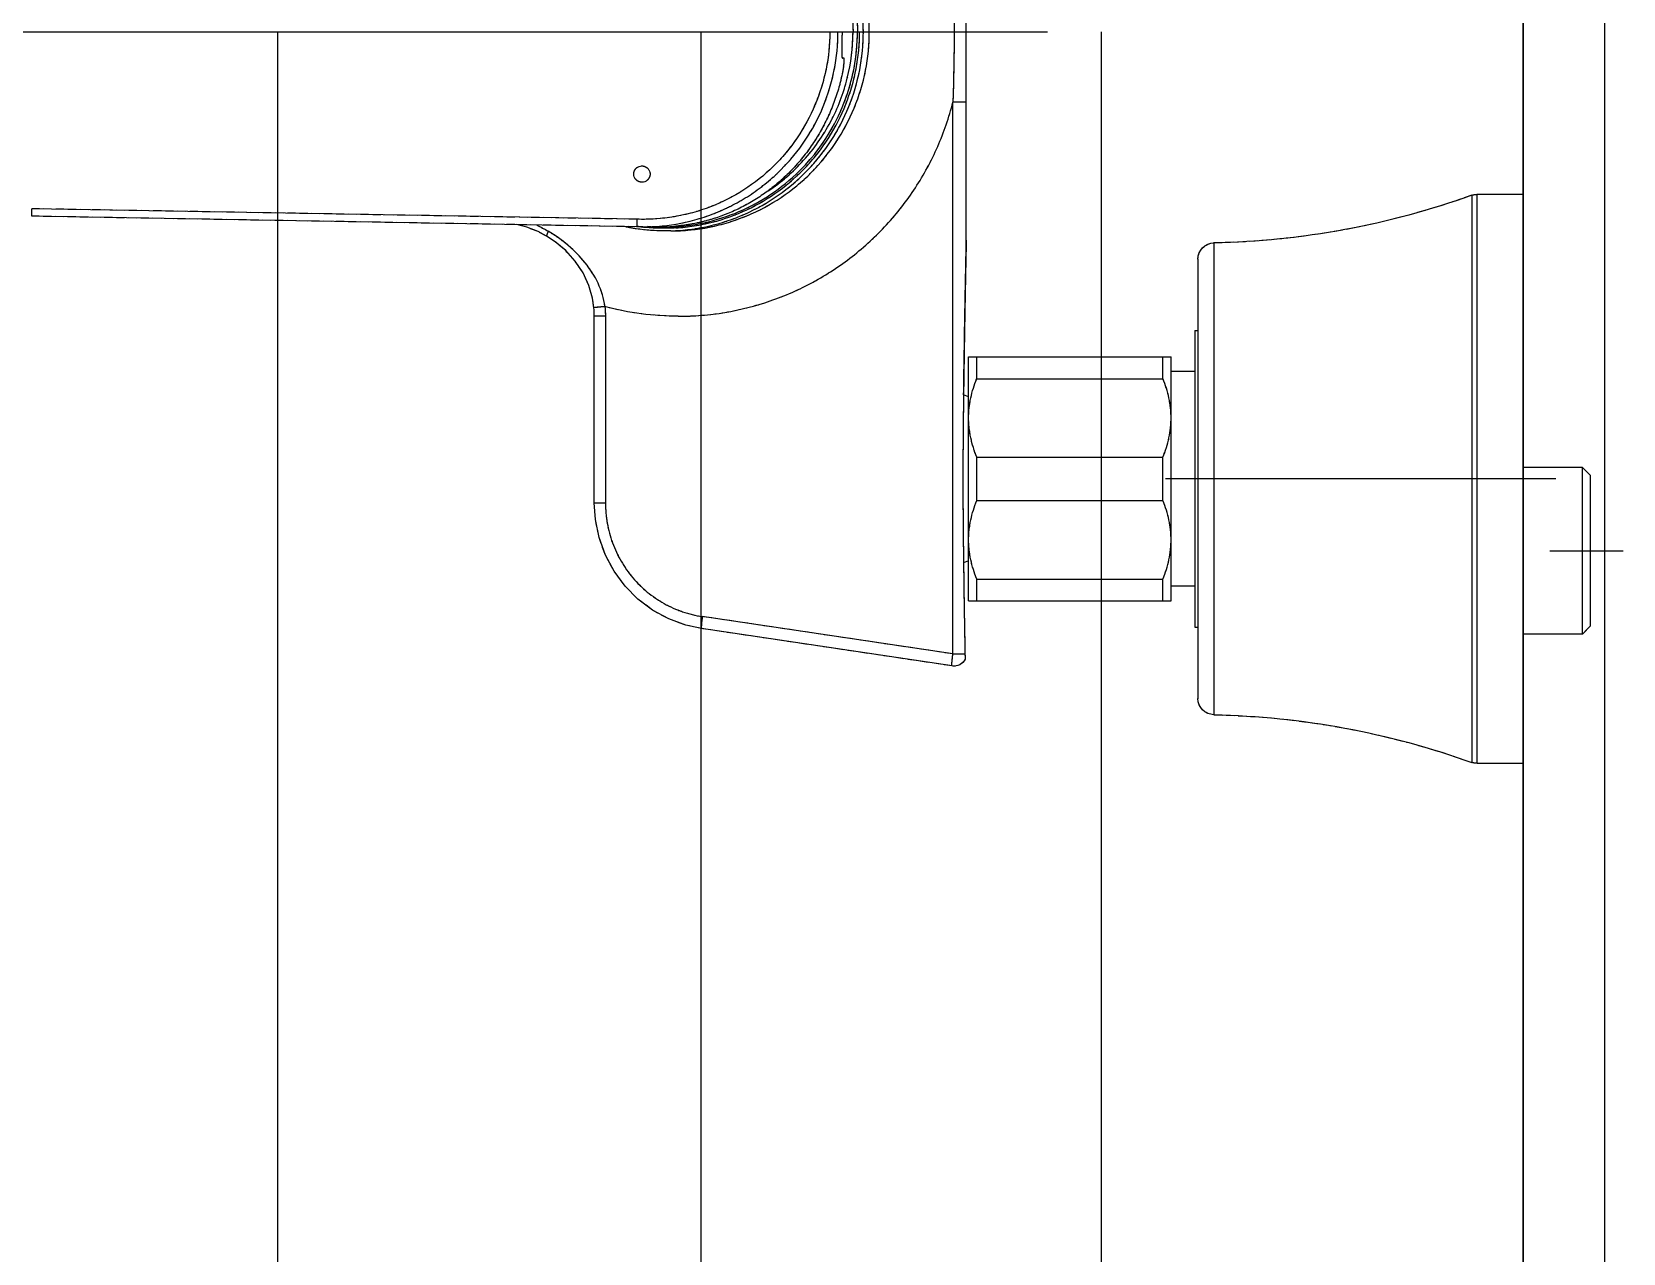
# Model space of a CAD drawing. Header units: millimetres. Extents: x 18456 to 179493, y -203649 to 469211.
# Drawn here: x 117006.2 to 117201.9, y 124238.7 to 124388.9 of the extents above; entities that cross this region are included whole.
import ezdxf

# ---------------------------------------------------------------- set-up
doc = ezdxf.new("R2010")
doc.units = ezdxf.units.MM
doc.linetypes.add('X-평면도(기본형)$0$HIDDENX2', pattern=[0.75, 0.5, -0.25])
for name, color, linetype, true_color in [('X-평면도(기본형)$0$FIN', 9, 'Continuous', 0x808080), ('X-평면도(기본형)$0$FUR', 6, 'Continuous', 0xff00ff), ('X-평면도(기본형)$0$KITC', 6, 'Continuous', 0xff00ff), ('X-평면도(기본형)$0$MC', 7, 'Continuous', 0x7f7fff)]:
    doc.layers.add(name, color=color, linetype=linetype, true_color=true_color)

# ---------------------------------------------------------------- blocks, each defined once
blk = doc.blocks.new('X-평면도(기본형)$0$SB1703 1500')
at = {"layer": 'X-평면도(기본형)$0$FUR', "color": 8, "true_color": 0x808080}
for p, q in [((68.51, 373.83), (68.51, 426.16)), ((81.62, 400.02), (81.62, 400)), ((81.62, 399.98), (81.62, 400)), ((83.53, 396.75), (83.72, 396.75)), ((68.51, 391.33), (70.14, 391.33)), ((70.14, 323.46), (70.14, 391.33)), ((0, 310), (0, 380)), ((5.65, 380), (0, 380)), ((5.65, 310), (5.65, 380)), ((6.33, 379.88), (6.33, 310.11)), ((109.01, 376.93), (183.43, 378.23)), ((183.45, 377.31), (183.43, 378.23)), ((108.25, 376), (106.17, 376)), ((108.24, 375.95), (108.22, 375.95)), ((108.25, 375.96), (108.24, 375.95)), ((108.28, 375.96), (108.25, 375.96)), ((109.01, 376.93), (109.04, 376.01)), ((109.04, 376.01), (183.45, 377.31)), ((38.04, 374.01), (38.04, 315.98)), ((40, 372.02), (40, 317.98)), ((112.88, 365), (114.25, 365)), ((112.88, 365), (112.88, 342.05)), ((114.25, 342.05), (114.25, 365)), ((40.4, 363.25), (40, 363.25)), ((40.4, 363.25), (40.4, 326.75)), ((40.4, 358.2), (43.31, 358.2)), ((43.31, 330), (43.31, 360)), ((68.21, 360), (43.31, 360)), ((44.31, 357.32), (44.31, 360)), ((67.21, 357.32), (67.21, 360)), ((68.21, 330), (68.21, 360)), ((67.21, 357.32), (44.31, 357.32)), ((68.21, 355.08), (68.84, 355.34)), ((44.31, 342.32), (44.31, 347.67)), ((67.21, 347.67), (44.31, 347.67)), ((67.21, 342.32), (67.21, 347.67)), ((-8.3, 345.41), (-7.3, 346.41)), ((-8.3, 326.91), (-8.3, 345.41)), ((-7.3, 325.91), (-7.3, 346.41)), ((-7.3, 346.41), (0, 346.41)), ((67.21, 342.32), (44.31, 342.32)), ((114.25, 342.05), (112.88, 342.05)), ((-3.29, 336.16), (-12.3, 336.16)), ((68.21, 334.91), (68.84, 334.65)), ((40.4, 331.8), (43.31, 331.8)), ((44.31, 330), (44.31, 332.67)), ((67.21, 332.67), (44.31, 332.67)), ((67.21, 330), (67.21, 332.67)), ((68.21, 330), (43.31, 330)), ((-8.3, 326.91), (-7.3, 325.91)), ((70.14, 323.46), (100.97, 328.06)), ((-7.3, 325.91), (0, 325.91)), ((40.4, 326.75), (40, 326.75)), ((70.23, 321.98), (101.06, 326.58)), ((70.14, 323.46), (68.66, 323.46)), ((5.65, 310), (0, 310))]:
    blk.add_line(p, q, dxfattribs=at)
at = {"layer": 'X-평면도(기본형)$0$FUR', "color": 8, "linetype": 'X-평면도(기본형)$0$HIDDENX2', "ltscale": 2, "true_color": 0x808080}
for p, q in [((68.51, 373.83), (68.51, 426.16)), ((219, 400), (58.51, 400)), ((81.62, 400.02), (81.62, 400)), ((81.62, 399.98), (81.62, 400)), ((83.53, 396.75), (83.72, 396.75)), ((68.51, 391.33), (70.14, 391.33)), ((70.14, 323.46), (70.14, 391.33)), ((5.65, 380), (0, 380)), ((0, 310), (0, 380)), ((5.65, 310), (5.65, 380)), ((6.33, 379.88), (6.33, 310.11)), ((109.01, 376.93), (183.43, 378.23)), ((183.45, 377.31), (183.43, 378.23)), ((108.25, 376), (106.17, 376)), ((108.24, 375.95), (108.22, 375.95)), ((108.25, 375.96), (108.24, 375.95)), ((108.28, 375.96), (108.25, 375.96)), ((109.01, 376.93), (109.04, 376.01)), ((109.04, 376.01), (183.45, 377.31)), ((38.04, 374.01), (38.04, 315.98)), ((40, 372.02), (40, 317.98)), ((112.88, 365), (114.25, 365)), ((112.88, 365), (112.88, 342.05)), ((114.25, 342.05), (114.25, 365)), ((40.4, 363.25), (40, 363.25)), ((40.4, 363.25), (40.4, 326.75)), ((40.4, 358.2), (43.31, 358.2)), ((68.21, 360), (43.31, 360)), ((43.31, 330), (43.31, 360)), ((44.31, 357.32), (44.31, 360)), ((67.21, 357.32), (67.21, 360)), ((68.21, 330), (68.21, 360)), ((67.21, 357.32), (44.31, 357.32)), ((68.21, 355.08), (68.84, 355.34)), ((67.21, 347.67), (44.31, 347.67)), ((44.31, 342.32), (44.31, 347.67)), ((67.21, 342.32), (67.21, 347.67)), ((-8.3, 345.41), (-7.3, 346.41)), ((-8.3, 326.91), (-8.3, 345.41)), ((-7.3, 346.41), (0, 346.41)), ((-7.3, 325.91), (-7.3, 346.41)), ((-4, 345), (44, 345)), ((67.21, 342.32), (44.31, 342.32)), ((114.25, 342.05), (112.88, 342.05)), ((-3.29, 336.16), (-12.3, 336.16)), ((68.21, 334.91), (68.84, 334.65)), ((40.4, 331.8), (43.31, 331.8)), ((67.21, 332.67), (44.31, 332.67)), ((44.31, 330), (44.31, 332.67)), ((67.21, 330), (67.21, 332.67)), ((68.21, 330), (43.31, 330)), ((-8.3, 326.91), (-7.3, 325.91)), ((70.14, 323.46), (100.97, 328.06)), ((-7.3, 325.91), (0, 325.91)), ((40.4, 326.75), (40, 326.75)), ((70.23, 321.98), (101.06, 326.58)), ((70.14, 323.46), (68.66, 323.46)), ((5.65, 310), (0, 310))]:
    blk.add_line(p, q, dxfattribs=at)
at = {"layer": 'X-평면도(기본형)$0$FUR', "color": 1, "true_color": 0xff0000}
for p, q in [((219, 400), (58.51, 400)), ((-4, 345), (44, 345))]:
    blk.add_line(p, q, dxfattribs=at)
at = {"layer": 'X-평면도(기본형)$0$FUR', "color": 8, "true_color": 0x808080}
for points in [[(120.12, 374.85), (121.17, 375.41), (122.56, 375.95), (123.82, 376.27)], [(114.3, 366.05), (114.48, 367.23), (114.92, 368.78), (115.64, 370.33), (116.61, 371.78), (117.77, 373.07), (119.05, 374.14), (120.12, 374.85)], [(114.25, 365), (114.26, 365.27), (114.28, 365.77), (114.3, 366.05)], [(101.06, 326.58), (103, 327), (105.1, 327.77), (107.08, 328.84), (108.88, 330.19), (110.47, 331.8), (111.82, 333.62), (112.89, 335.62), (113.66, 337.77), (114.12, 340), (114.25, 342.05)]]:
    blk.add_lwpolyline(points, dxfattribs=at)
at = {"layer": 'X-평면도(기본형)$0$FUR', "color": 8, "linetype": 'X-평면도(기본형)$0$HIDDENX2', "ltscale": 2, "true_color": 0x808080}
for points in [[(120.12, 374.85), (121.17, 375.41), (122.56, 375.95), (123.82, 376.27)], [(114.3, 366.05), (114.48, 367.23), (114.92, 368.78), (115.64, 370.33), (116.61, 371.78), (117.77, 373.07), (119.05, 374.14), (120.12, 374.85)], [(114.25, 365), (114.26, 365.27), (114.28, 365.77), (114.3, 366.05)], [(101.06, 326.58), (103, 327), (105.1, 327.77), (107.08, 328.84), (108.88, 330.19), (110.47, 331.8), (111.82, 333.62), (112.89, 335.62), (113.66, 337.77), (114.12, 340), (114.25, 342.05)]]:
    blk.add_lwpolyline(points, dxfattribs=at)
at = {"layer": 'X-평면도(기본형)$0$FUR', "color": 8, "true_color": 0x808080}
for centre, radius, start, end in [((346.78, 400), 276.78, 178.2057, 181.7943), ((5.65, 378), 2, 70.1846, 90), ((40, 473.33), 99.33, 250.1846, 268.8691), ((105.84, 399.78), 23.82, 265.698, 266.1158), ((105.84, 399.81), 23.86, 266.1163, 268.5349), ((105.71, 399.83), 24.01, 266.4602, 271.1047), ((105.84, 399.84), 23.88, 268.5348, 270.7875), ((105.84, 399.81), 23.86, 270.7872, 274.4577), ((105.71, 399.81), 23.99, 271.1049, 275.3647), ((105.71, 399.81), 23.99, 275.3663, 276.0161), ((108.27, 400.29), 24.29, 270.0177, 270.1813), ((105.71, 399.82), 24, 276.1537, 276.3177), ((108.27, 400.35), 24.35, 270.1819, 271.8151), ((105.7, 399.83), 24.01, 276.3178, 277.9628), ((105.57, 399.81), 24.31, 278.3417, 281.367), ((129.39, 359.61), 18.46, 115.8632, 120.8969), ((38, 372.02), 2, 0, 88.8691), ((105.57, 399.77), 24.27, 268.2817, 269.9995), ((105.56, 399.85), 24.35, 270.0065, 278.3363), ((103.92, 399.74), 34.74, 270.0003, 285.0452), ((125.99, 365), 13.1, 174.817, 179.9976), ((70.01, 323.46), 1.5, 205.3981, 278.465), ((38, 317.98), 2, 271.1309, 0), ((40, 216.66), 99.33, 91.1309, 109.8154), ((5.65, 312), 2, 270, 289.8154)]:
    blk.add_arc(centre, radius, start, end, dxfattribs=at)
at = {"layer": 'X-평면도(기본형)$0$FUR', "color": 8, "linetype": 'X-평면도(기본형)$0$HIDDENX2', "ltscale": 2, "true_color": 0x808080}
for centre, radius, start, end in [((346.78, 400), 276.78, 178.2057, 181.7943), ((5.65, 378), 2, 70.1846, 90), ((40, 473.33), 99.33, 250.1846, 268.8691), ((105.84, 399.78), 23.82, 265.698, 266.1158), ((105.84, 399.81), 23.86, 266.1163, 268.5349), ((105.71, 399.83), 24.01, 266.4602, 271.1047), ((105.84, 399.84), 23.88, 268.5348, 270.7875), ((105.84, 399.81), 23.86, 270.7872, 274.4577), ((105.71, 399.81), 23.99, 271.1049, 275.3647), ((105.71, 399.81), 23.99, 275.3663, 276.0161), ((108.27, 400.29), 24.29, 270.0177, 270.1813), ((105.71, 399.82), 24, 276.1537, 276.3177), ((108.27, 400.35), 24.35, 270.1819, 271.8151), ((105.7, 399.83), 24.01, 276.3178, 277.9628), ((105.57, 399.81), 24.31, 278.3417, 281.367), ((129.39, 359.61), 18.46, 115.8632, 120.8969), ((38, 372.02), 2, 0, 88.8691), ((105.57, 399.77), 24.27, 268.2817, 269.9995), ((105.56, 399.85), 24.35, 270.0065, 278.3363), ((103.92, 399.74), 34.74, 270.0003, 285.0452), ((125.99, 365), 13.1, 174.817, 179.9976), ((70.01, 323.46), 1.5, 205.3981, 278.465), ((38, 317.98), 2, 271.1309, 0), ((40, 216.66), 99.33, 91.1309, 109.8154), ((5.65, 312), 2, 270, 289.8154)]:
    blk.add_arc(centre, radius, start, end, dxfattribs=at)
for points, degree in [([(0, 800), (0, 299.01), (0, 165.65), (0, 0)], 3), ([(51.85, 68.69), (51.85, 234.35), (51.85, 400)], 2), ([(101.1, 75.68), (101.1, 175.45), (101.1, 275.23), (101.1, 400)], 3), ([(153.19, 137.34), (153.19, 268.67), (153.19, 400)], 2)]:
    blk.add_open_spline(points, degree=degree, dxfattribs=at)
at = {"layer": 'X-평면도(기본형)$0$FUR'}
for points, degree in [([(0, 800), (0, 299.01), (0, 165.65), (0, 0)], 3), ([(51.85, 68.69), (51.85, 234.35), (51.85, 400)], 2)]:
    blk.add_open_spline(points, degree=degree, dxfattribs=at)
at = {"layer": 'X-평면도(기본형)$0$FUR', "color": 8, "true_color": 0x808080}
for points, knots in [([(104.83, 375.5), (103.24, 375.5), (100.04, 375.81), (95.43, 377.22), (91.19, 379.49), (87.46, 382.56), (84.41, 386.3), (82.14, 390.56), (80.74, 395.19), (80.27, 400), (80.74, 404.81), (82.14, 409.43), (84.41, 413.69), (87.46, 417.43), (91.19, 420.5), (95.43, 422.78), (100.04, 424.18), (103.24, 424.5), (104.83, 424.5)], [0, 0, 0, 0, 4.78487, 9.570829, 14.35947, 19.151397, 23.946887, 28.745668, 33.546969, 38.34963, 43.152292, 47.953593, 52.752373, 57.547863, 62.33979, 67.128432, 71.91439, 76.699261, 76.699261, 76.699261, 76.699261]), ([(81.16, 400), (81.16, 401.57), (81.46, 404.72), (82.81, 409.26), (84.99, 413.46), (87.94, 417.16), (91.54, 420.23), (95.66, 422.55), (100.14, 424.04), (103.27, 424.44), (104.84, 424.48)], [0, 0, 0, 0, 4.711864, 9.422158, 14.130232, 18.835149, 23.536638, 28.234907, 32.930521, 37.625297, 37.625297, 37.625297, 37.625297]), ([(104.05, 423.97), (102.56, 423.86), (99.6, 423.35), (95.39, 421.78), (91.54, 419.45), (88.18, 416.44), (85.44, 412.86), (83.42, 408.83), (82.17, 404.49), (81.89, 401.49), (81.89, 400)], [0, 0, 0, 0, 4.472305, 8.9462, 13.422582, 17.901999, 22.384578, 26.87006, 31.357491, 35.846385, 35.846385, 35.846385, 35.846385]), ([(92.82, 419.55), (91.23, 418.48), (88.31, 415.94), (84.98, 411.19), (82.9, 405.77), (82.43, 401.91), (82.43, 400)], [0, 0, 0, 0, 5.741803, 11.488886, 17.240286, 22.994386, 22.994386, 22.994386, 22.994386]), ([(104.84, 375.51), (103.27, 375.55), (100.14, 375.95), (95.66, 377.44), (91.54, 379.76), (87.94, 382.83), (84.99, 386.53), (82.81, 390.73), (81.46, 395.28), (81.16, 398.42), (81.16, 400)], [0, 0, 0, 0, 4.694775, 9.39039, 14.088659, 18.790148, 23.495065, 28.203139, 32.913433, 37.625297, 37.625297, 37.625297, 37.625297]), ([(104.22, 375.87), (102.72, 375.96), (99.71, 376.43), (95.42, 377.98), (91.49, 380.31), (88.06, 383.33), (85.26, 386.95), (83.19, 391.02), (81.91, 395.42), (81.62, 398.46), (81.62, 399.98)], [0, 0, 0, 0, 4.534468, 9.070496, 13.609024, 18.150638, 22.695488, 27.243318, 31.793162, 36.344534, 36.344534, 36.344534, 36.344534]), ([(104.05, 376.02), (102.56, 376.13), (99.6, 376.64), (95.39, 378.21), (91.54, 380.54), (88.18, 383.55), (85.44, 387.13), (83.42, 391.16), (82.17, 395.5), (81.89, 398.5), (81.89, 400)], [0, 0, 0, 0, 4.472305, 8.9462, 13.422582, 17.901999, 22.384578, 26.87006, 31.357491, 35.846385, 35.846385, 35.846385, 35.846385]), ([(92.85, 380.42), (91.26, 381.49), (88.33, 384.03), (84.99, 388.79), (82.9, 394.22), (82.43, 398.07), (82.43, 400)], [0, 0, 0, 0, 5.752066, 11.509432, 17.271137, 23.035554, 23.035554, 23.035554, 23.035554]), ([(83.78, 400), (83.78, 399.78), (83.79, 399.37), (83.79, 398.77), (83.8, 398.21), (83.81, 397.73), (83.81, 397.33), (83.81, 397.06), (83.79, 396.89), (83.77, 396.81), (83.75, 396.75), (83.72, 396.75)], [0, 0, 0, 0, 0.634492, 1.244718, 1.806206, 2.298207, 2.702059, 3.002558, 3.110803, 3.19023, 3.268525, 3.268525, 3.268525, 3.268525]), ([(108.27, 376), (106.7, 375.99), (103.56, 376.3), (99.78, 377.45), (96.93, 378.79), (94.91, 380), (93.02, 381.41), (90.68, 383.52), (88.18, 386.57), (85.95, 390.75), (84.59, 395.28), (84.28, 398.43), (84.28, 400)], [0, 0, 0, 0, 4.707177, 9.420384, 11.77267, 14.120337, 16.483938, 18.842581, 23.535376, 28.248196, 32.955753, 37.657362, 37.657362, 37.657362, 37.657362]), ([(85.28, 400), (85.28, 398.46), (85.59, 395.38), (86.97, 390.95), (89.17, 386.87), (92.14, 383.3), (95.78, 380.42), (99.91, 378.32), (104.39, 377.09), (107.48, 376.89), (109.01, 376.93)], [0, 0, 0, 0, 4.611034, 9.220656, 13.828342, 18.434968, 23.041851, 27.650181, 32.259932, 36.871018, 36.871018, 36.871018, 36.871018]), ([(83.5, 396.66), (83.5, 396.69), (83.51, 396.71), (83.52, 396.75), (83.53, 396.75)], [0, 0, 0, 0, 0.06102711, 0.0873957, 0.0873957, 0.0873957, 0.0873957]), ([(83.58, 395.75), (83.55, 395.93), (83.52, 396.19), (83.5, 396.5), (83.5, 396.62), (83.5, 396.66)], [0, 0, 0, 0, 0.5674871, 0.7786588, 0.9245816, 0.9245816, 0.9245816, 0.9245816]), ([(103.92, 365), (102, 365), (98.16, 365.31), (92.56, 366.74), (87.27, 369.06), (82.44, 372.23), (78.18, 376.15), (74.63, 380.72), (71.87, 385.81), (70.61, 389.47), (70.14, 391.33)], [0, 0, 0, 0, 5.749252, 11.499433, 17.251966, 23.007508, 28.76655, 34.529201, 40.295025, 46.063755, 46.063755, 46.063755, 46.063755]), ([(109.4, 382.5), (109.4, 382.61), (109.36, 382.84), (109.19, 383.15), (108.92, 383.38), (108.58, 383.5), (108.23, 383.5), (107.89, 383.38), (107.61, 383.15), (107.44, 382.85), (107.39, 382.61), (107.39, 382.5)], [0, 0, 0, 0, 0.344508, 0.689833, 1.037431, 1.384595, 1.734579, 2.084673, 2.434118, 2.785047, 3.131431, 3.131431, 3.131431, 3.131431]), ([(107.39, 382.5), (107.39, 382.38), (107.43, 382.15), (107.61, 381.84), (107.88, 381.61), (108.21, 381.49), (108.57, 381.49), (108.9, 381.61), (109.18, 381.84), (109.36, 382.15), (109.4, 382.38), (109.4, 382.5)], [0, 0, 0, 0, 0.345337, 0.690586, 1.037828, 1.384687, 1.734468, 2.084365, 2.433608, 2.784478, 3.131433, 3.131433, 3.131433, 3.131433]), ([(106.17, 376), (106, 376), (105.35, 376), (104.7, 376.04), (104.23, 376.08)], [0, 0, 0, 0, 0.502821, 1.9451, 1.9451, 1.9451, 1.9451]), ([(68.51, 374.36), (68.51, 374.24), (68.51, 373.99), (68.52, 373.47), (68.54, 372.55), (68.57, 371.22), (68.6, 369.63), (68.64, 367.51), (68.69, 364.86), (68.74, 361.68), (68.79, 358.49), (68.85, 354.25), (68.91, 348.94), (68.92, 342.57), (68.86, 336.2), (68.77, 329.83), (68.7, 325.59), (68.66, 323.46)], [0, 0, 0, 0, 0.36707, 0.759769, 1.550796, 3.138391, 4.728263, 6.319064, 9.502007, 12.68589, 15.8703, 19.055056, 25.425214, 31.795752, 38.166055, 44.535527, 50.903176, 50.903176, 50.903176, 50.903176]), ([(112.94, 366.19), (113.07, 367.18), (113.66, 369.11), (115.29, 371.64), (117.41, 373.77), (119.05, 374.94), (119.91, 375.45)], [0, 0, 0, 0, 2.995246, 5.962586, 8.94863, 11.959552, 11.959552, 11.959552, 11.959552]), ([(119.91, 375.45), (119.95, 375.37), (120.01, 375.24), (120.09, 375.05), (120.12, 374.94), (120.13, 374.86), (120.12, 374.85)], [0, 0, 0, 0, 0.2622116, 0.4622427, 0.590226, 0.6459699, 0.6459699, 0.6459699, 0.6459699]), ([(68.82, 355.33), (68.8, 356.88), (68.76, 359.97), (68.69, 363.83), (68.64, 366.92), (68.6, 368.85), (68.57, 370.4), (68.55, 371.55), (68.53, 372.51), (68.52, 373.27), (68.51, 373.65), (68.51, 373.83)], [0, 0, 0, 0, 4.637095, 9.273237, 11.590641, 13.907131, 15.064719, 16.221394, 17.375828, 17.950315, 18.497285, 18.497285, 18.497285, 18.497285]), ([(112.94, 366.19), (113.03, 366.18), (113.2, 366.16), (113.46, 366.14), (113.69, 366.12), (113.9, 366.1), (114.04, 366.08), (114.14, 366.07), (114.2, 366.07), (114.24, 366.06), (114.27, 366.06), (114.29, 366.05), (114.3, 366.05), (114.3, 366.05)], [0, 0, 0, 0, 0.273217, 0.532826, 0.769475, 0.975368, 1.14335, 1.211288, 1.267677, 1.312067, 1.34408, 1.363393, 1.369953, 1.369953, 1.369953, 1.369953]), ([(43.31, 352.5), (43.31, 353.32), (43.49, 354.97), (44, 356.55), (44.31, 357.32)], [0, 0, 0, 0, 2.461421, 4.947491, 4.947491, 4.947491, 4.947491]), ([(68.21, 352.5), (68.21, 353.32), (68.02, 354.97), (67.52, 356.55), (67.21, 357.32)], [0, 0, 0, 0, 2.461421, 4.947491, 4.947491, 4.947491, 4.947491]), ([(44.31, 347.67), (44, 348.44), (43.49, 350.02), (43.31, 351.68), (43.31, 352.5)], [0, 0, 0, 0, 2.48607, 4.947491, 4.947491, 4.947491, 4.947491]), ([(67.21, 347.67), (67.52, 348.44), (68.02, 350.02), (68.21, 351.68), (68.21, 352.5)], [0, 0, 0, 0, 2.48607, 4.947491, 4.947491, 4.947491, 4.947491]), ([(43.31, 337.5), (43.31, 338.32), (43.49, 339.97), (44, 341.55), (44.31, 342.32)], [0, 0, 0, 0, 2.461421, 4.947491, 4.947491, 4.947491, 4.947491]), ([(68.21, 337.5), (68.21, 338.32), (68.02, 339.97), (67.52, 341.55), (67.21, 342.32)], [0, 0, 0, 0, 2.461421, 4.947491, 4.947491, 4.947491, 4.947491]), ([(112.88, 342.05), (112.88, 341.22), (112.74, 339.54), (112.08, 337.11), (111.02, 334.84), (109.57, 332.78), (107.78, 331.02), (105.71, 329.6), (103.42, 328.58), (101.79, 328.18), (100.97, 328.06)], [0, 0, 0, 0, 2.5041, 5.007538, 7.509948, 10.010882, 12.510105, 15.007653, 17.503712, 19.998708, 19.998708, 19.998708, 19.998708]), ([(44.31, 332.67), (44, 333.44), (43.49, 335.02), (43.31, 336.68), (43.31, 337.5)], [0, 0, 0, 0, 2.48607, 4.947491, 4.947491, 4.947491, 4.947491]), ([(67.21, 332.67), (67.52, 333.44), (68.02, 335.02), (68.21, 336.68), (68.21, 337.5)], [0, 0, 0, 0, 2.48607, 4.947491, 4.947491, 4.947491, 4.947491]), ([(100.97, 328.06), (100.99, 327.87), (101.03, 327.6), (101.07, 327.25), (101.08, 327.03), (101.09, 326.85), (101.09, 326.71), (101.08, 326.63), (101.07, 326.58), (101.06, 326.58)], [0, 0, 0, 0, 0.568084, 0.824225, 1.048911, 1.233719, 1.372005, 1.459451, 1.497328, 1.497328, 1.497328, 1.497328]), ([(68.66, 323.46), (68.66, 323.38), (68.65, 323.26), (68.65, 323.11), (68.65, 323.02), (68.65, 322.94), (68.65, 322.88), (68.65, 322.84), (68.65, 322.83), (68.65, 322.82)], [0, 0, 0, 0, 0.2442193, 0.3540981, 0.4505641, 0.5301677, 0.5900933, 0.628233, 0.6432671, 0.6432671, 0.6432671, 0.6432671]), ([(70.23, 321.98), (70.24, 321.98), (70.26, 322.03), (70.26, 322.11), (70.26, 322.25), (70.26, 322.43), (70.24, 322.66), (70.2, 323), (70.17, 323.28), (70.14, 323.46)], [0, 0, 0, 0, 0.037828, 0.125217, 0.263457, 0.448237, 0.672937, 0.929148, 1.497349, 1.497349, 1.497349, 1.497349])]:
    blk.add_open_spline(points, degree=3, knots=knots, dxfattribs=at)
at = {"layer": 'X-평면도(기본형)$0$FUR', "color": 8, "linetype": 'X-평면도(기본형)$0$HIDDENX2', "ltscale": 2, "true_color": 0x808080}
for points, knots in [([(104.83, 375.5), (103.24, 375.5), (100.04, 375.81), (95.43, 377.22), (91.19, 379.49), (87.46, 382.56), (84.41, 386.3), (82.14, 390.56), (80.74, 395.19), (80.27, 400), (80.74, 404.81), (82.14, 409.43), (84.41, 413.69), (87.46, 417.43), (91.19, 420.5), (95.43, 422.78), (100.04, 424.18), (103.24, 424.5), (104.83, 424.5)], [0, 0, 0, 0, 4.78487, 9.570829, 14.35947, 19.151397, 23.946887, 28.745668, 33.546969, 38.34963, 43.152292, 47.953593, 52.752373, 57.547863, 62.33979, 67.128432, 71.91439, 76.699261, 76.699261, 76.699261, 76.699261]), ([(81.16, 400), (81.16, 401.57), (81.46, 404.72), (82.81, 409.26), (84.99, 413.46), (87.94, 417.16), (91.54, 420.23), (95.66, 422.55), (100.14, 424.04), (103.27, 424.44), (104.84, 424.48)], [0, 0, 0, 0, 4.711864, 9.422158, 14.130232, 18.835149, 23.536638, 28.234907, 32.930521, 37.625297, 37.625297, 37.625297, 37.625297]), ([(104.05, 423.97), (102.56, 423.86), (99.6, 423.35), (95.39, 421.78), (91.54, 419.45), (88.18, 416.44), (85.44, 412.86), (83.42, 408.83), (82.17, 404.49), (81.89, 401.49), (81.89, 400)], [0, 0, 0, 0, 4.472305, 8.9462, 13.422582, 17.901999, 22.384578, 26.87006, 31.357491, 35.846385, 35.846385, 35.846385, 35.846385]), ([(92.82, 419.55), (91.23, 418.48), (88.31, 415.94), (84.98, 411.19), (82.9, 405.77), (82.43, 401.91), (82.43, 400)], [0, 0, 0, 0, 5.741803, 11.488886, 17.240286, 22.994386, 22.994386, 22.994386, 22.994386]), ([(104.84, 375.51), (103.27, 375.55), (100.14, 375.95), (95.66, 377.44), (91.54, 379.76), (87.94, 382.83), (84.99, 386.53), (82.81, 390.73), (81.46, 395.28), (81.16, 398.42), (81.16, 400)], [0, 0, 0, 0, 4.694775, 9.39039, 14.088659, 18.790148, 23.495065, 28.203139, 32.913433, 37.625297, 37.625297, 37.625297, 37.625297]), ([(104.22, 375.87), (102.72, 375.96), (99.71, 376.43), (95.42, 377.98), (91.49, 380.31), (88.06, 383.33), (85.26, 386.95), (83.19, 391.02), (81.91, 395.42), (81.62, 398.46), (81.62, 399.98)], [0, 0, 0, 0, 4.534468, 9.070496, 13.609024, 18.150638, 22.695488, 27.243318, 31.793162, 36.344534, 36.344534, 36.344534, 36.344534]), ([(104.05, 376.02), (102.56, 376.13), (99.6, 376.64), (95.39, 378.21), (91.54, 380.54), (88.18, 383.55), (85.44, 387.13), (83.42, 391.16), (82.17, 395.5), (81.89, 398.5), (81.89, 400)], [0, 0, 0, 0, 4.472305, 8.9462, 13.422582, 17.901999, 22.384578, 26.87006, 31.357491, 35.846385, 35.846385, 35.846385, 35.846385]), ([(92.85, 380.42), (91.26, 381.49), (88.33, 384.03), (84.99, 388.79), (82.9, 394.22), (82.43, 398.07), (82.43, 400)], [0, 0, 0, 0, 5.752066, 11.509432, 17.271137, 23.035554, 23.035554, 23.035554, 23.035554]), ([(83.78, 400), (83.78, 399.78), (83.79, 399.37), (83.79, 398.77), (83.8, 398.21), (83.81, 397.73), (83.81, 397.33), (83.81, 397.06), (83.79, 396.89), (83.77, 396.81), (83.75, 396.75), (83.72, 396.75)], [0, 0, 0, 0, 0.634492, 1.244718, 1.806206, 2.298207, 2.702059, 3.002558, 3.110803, 3.19023, 3.268525, 3.268525, 3.268525, 3.268525]), ([(108.27, 376), (106.7, 375.99), (103.56, 376.3), (99.78, 377.45), (96.93, 378.79), (94.91, 380), (93.02, 381.41), (90.68, 383.52), (88.18, 386.57), (85.95, 390.75), (84.59, 395.28), (84.28, 398.43), (84.28, 400)], [0, 0, 0, 0, 4.707177, 9.420384, 11.77267, 14.120337, 16.483938, 18.842581, 23.535376, 28.248196, 32.955753, 37.657362, 37.657362, 37.657362, 37.657362]), ([(85.28, 400), (85.28, 398.46), (85.59, 395.38), (86.97, 390.95), (89.17, 386.87), (92.14, 383.3), (95.78, 380.42), (99.91, 378.32), (104.39, 377.09), (107.48, 376.89), (109.01, 376.93)], [0, 0, 0, 0, 4.611034, 9.220656, 13.828342, 18.434968, 23.041851, 27.650181, 32.259932, 36.871018, 36.871018, 36.871018, 36.871018]), ([(83.5, 396.66), (83.5, 396.69), (83.51, 396.71), (83.52, 396.75), (83.53, 396.75)], [0, 0, 0, 0, 0.06102711, 0.0873957, 0.0873957, 0.0873957, 0.0873957]), ([(83.58, 395.75), (83.55, 395.93), (83.52, 396.19), (83.5, 396.5), (83.5, 396.62), (83.5, 396.66)], [0, 0, 0, 0, 0.5674871, 0.7786588, 0.9245816, 0.9245816, 0.9245816, 0.9245816]), ([(103.92, 365), (102, 365), (98.16, 365.31), (92.56, 366.74), (87.27, 369.06), (82.44, 372.23), (78.18, 376.15), (74.63, 380.72), (71.87, 385.81), (70.61, 389.47), (70.14, 391.33)], [0, 0, 0, 0, 5.749252, 11.499433, 17.251966, 23.007508, 28.76655, 34.529201, 40.295025, 46.063755, 46.063755, 46.063755, 46.063755]), ([(109.4, 382.5), (109.4, 382.61), (109.36, 382.84), (109.19, 383.15), (108.92, 383.38), (108.58, 383.5), (108.23, 383.5), (107.89, 383.38), (107.61, 383.15), (107.44, 382.85), (107.39, 382.61), (107.39, 382.5)], [0, 0, 0, 0, 0.344508, 0.689833, 1.037431, 1.384595, 1.734579, 2.084673, 2.434118, 2.785047, 3.131431, 3.131431, 3.131431, 3.131431]), ([(107.39, 382.5), (107.39, 382.38), (107.43, 382.15), (107.61, 381.84), (107.88, 381.61), (108.21, 381.49), (108.57, 381.49), (108.9, 381.61), (109.18, 381.84), (109.36, 382.15), (109.4, 382.38), (109.4, 382.5)], [0, 0, 0, 0, 0.345337, 0.690586, 1.037828, 1.384687, 1.734468, 2.084365, 2.433608, 2.784478, 3.131433, 3.131433, 3.131433, 3.131433]), ([(106.17, 376), (106, 376), (105.35, 376), (104.7, 376.04), (104.23, 376.08)], [0, 0, 0, 0, 0.502821, 1.9451, 1.9451, 1.9451, 1.9451]), ([(68.51, 374.36), (68.51, 374.24), (68.51, 373.99), (68.52, 373.47), (68.54, 372.55), (68.57, 371.22), (68.6, 369.63), (68.64, 367.51), (68.69, 364.86), (68.74, 361.68), (68.79, 358.49), (68.85, 354.25), (68.91, 348.94), (68.92, 342.57), (68.86, 336.2), (68.77, 329.83), (68.7, 325.59), (68.66, 323.46)], [0, 0, 0, 0, 0.36707, 0.759769, 1.550796, 3.138391, 4.728263, 6.319064, 9.502007, 12.68589, 15.8703, 19.055056, 25.425214, 31.795752, 38.166055, 44.535527, 50.903176, 50.903176, 50.903176, 50.903176]), ([(112.94, 366.19), (113.07, 367.18), (113.66, 369.11), (115.29, 371.64), (117.41, 373.77), (119.05, 374.94), (119.91, 375.45)], [0, 0, 0, 0, 2.995246, 5.962586, 8.94863, 11.959552, 11.959552, 11.959552, 11.959552]), ([(119.91, 375.45), (119.95, 375.37), (120.01, 375.24), (120.09, 375.05), (120.12, 374.94), (120.13, 374.86), (120.12, 374.85)], [0, 0, 0, 0, 0.2622116, 0.4622427, 0.590226, 0.6459699, 0.6459699, 0.6459699, 0.6459699]), ([(68.82, 355.33), (68.8, 356.88), (68.76, 359.97), (68.69, 363.83), (68.64, 366.92), (68.6, 368.85), (68.57, 370.4), (68.55, 371.55), (68.53, 372.51), (68.52, 373.27), (68.51, 373.65), (68.51, 373.83)], [0, 0, 0, 0, 4.637095, 9.273237, 11.590641, 13.907131, 15.064719, 16.221394, 17.375828, 17.950315, 18.497285, 18.497285, 18.497285, 18.497285]), ([(112.94, 366.19), (113.03, 366.18), (113.2, 366.16), (113.46, 366.14), (113.69, 366.12), (113.9, 366.1), (114.04, 366.08), (114.14, 366.07), (114.2, 366.07), (114.24, 366.06), (114.27, 366.06), (114.29, 366.05), (114.3, 366.05), (114.3, 366.05)], [0, 0, 0, 0, 0.273217, 0.532826, 0.769475, 0.975368, 1.14335, 1.211288, 1.267677, 1.312067, 1.34408, 1.363393, 1.369953, 1.369953, 1.369953, 1.369953]), ([(43.31, 352.5), (43.31, 353.32), (43.49, 354.97), (44, 356.55), (44.31, 357.32)], [0, 0, 0, 0, 2.461421, 4.947491, 4.947491, 4.947491, 4.947491]), ([(68.21, 352.5), (68.21, 353.32), (68.02, 354.97), (67.52, 356.55), (67.21, 357.32)], [0, 0, 0, 0, 2.461421, 4.947491, 4.947491, 4.947491, 4.947491]), ([(44.31, 347.67), (44, 348.44), (43.49, 350.02), (43.31, 351.68), (43.31, 352.5)], [0, 0, 0, 0, 2.48607, 4.947491, 4.947491, 4.947491, 4.947491]), ([(67.21, 347.67), (67.52, 348.44), (68.02, 350.02), (68.21, 351.68), (68.21, 352.5)], [0, 0, 0, 0, 2.48607, 4.947491, 4.947491, 4.947491, 4.947491]), ([(43.31, 337.5), (43.31, 338.32), (43.49, 339.97), (44, 341.55), (44.31, 342.32)], [0, 0, 0, 0, 2.461421, 4.947491, 4.947491, 4.947491, 4.947491]), ([(68.21, 337.5), (68.21, 338.32), (68.02, 339.97), (67.52, 341.55), (67.21, 342.32)], [0, 0, 0, 0, 2.461421, 4.947491, 4.947491, 4.947491, 4.947491]), ([(112.88, 342.05), (112.88, 341.22), (112.74, 339.54), (112.08, 337.11), (111.02, 334.84), (109.57, 332.78), (107.78, 331.02), (105.71, 329.6), (103.42, 328.58), (101.79, 328.18), (100.97, 328.06)], [0, 0, 0, 0, 2.5041, 5.007538, 7.509948, 10.010882, 12.510105, 15.007653, 17.503712, 19.998708, 19.998708, 19.998708, 19.998708]), ([(44.31, 332.67), (44, 333.44), (43.49, 335.02), (43.31, 336.68), (43.31, 337.5)], [0, 0, 0, 0, 2.48607, 4.947491, 4.947491, 4.947491, 4.947491]), ([(67.21, 332.67), (67.52, 333.44), (68.02, 335.02), (68.21, 336.68), (68.21, 337.5)], [0, 0, 0, 0, 2.48607, 4.947491, 4.947491, 4.947491, 4.947491]), ([(100.97, 328.06), (100.99, 327.87), (101.03, 327.6), (101.07, 327.25), (101.08, 327.03), (101.09, 326.85), (101.09, 326.71), (101.08, 326.63), (101.07, 326.58), (101.06, 326.58)], [0, 0, 0, 0, 0.568084, 0.824225, 1.048911, 1.233719, 1.372005, 1.459451, 1.497328, 1.497328, 1.497328, 1.497328]), ([(68.66, 323.46), (68.66, 323.38), (68.65, 323.26), (68.65, 323.11), (68.65, 323.02), (68.65, 322.94), (68.65, 322.88), (68.65, 322.84), (68.65, 322.83), (68.65, 322.82)], [0, 0, 0, 0, 0.2442193, 0.3540981, 0.4505641, 0.5301677, 0.5900933, 0.628233, 0.6432671, 0.6432671, 0.6432671, 0.6432671]), ([(70.23, 321.98), (70.24, 321.98), (70.26, 322.03), (70.26, 322.11), (70.26, 322.25), (70.26, 322.43), (70.24, 322.66), (70.2, 323), (70.17, 323.28), (70.14, 323.46)], [0, 0, 0, 0, 0.037828, 0.125217, 0.263457, 0.448237, 0.672937, 0.929148, 1.497349, 1.497349, 1.497349, 1.497349])]:
    blk.add_open_spline(points, degree=3, knots=knots, dxfattribs=at)
at = {"layer": 'X-평면도(기본형)$0$FUR', "color": 8, "true_color": 0x808080}
for points, degree in [([(101.1, 75.68), (101.1, 175.45), (101.1, 275.23), (101.1, 400)], 3), ([(153.19, 137.34), (153.19, 268.67), (153.19, 400)], 2)]:
    blk.add_open_spline(points, degree=degree, dxfattribs=at)
at = {"layer": 'X-평면도(기본형)$0$FUR', "color": 8, "linetype": 'X-평면도(기본형)$0$HIDDENX2', "ltscale": 2, "true_color": 0x808080}
blk.add_rational_spline([(83.58, 395.75), (86.7, 377.63), (104.23, 376.08)], [0.937379286316, 0.755712424456, 0.967752643367], degree=2, dxfattribs=at)
at = {"layer": 'X-평면도(기본형)$0$FUR', "color": 8, "true_color": 0x808080}
blk.add_rational_spline([(83.58, 395.75), (86.7, 377.63), (104.23, 376.08)], [0.937379286316, 0.755712424456, 0.967752643367], degree=2, dxfattribs=at)
blk = doc.blocks.new('X-평면도(기본형)$0$ba15002200')
at = {"layer": 'X-평면도(기본형)$0$MC'}
blk.add_lwpolyline([(0, 2200), (1500, 2200), (1500, 0), (0, 0)], close=True, dxfattribs=at)
at = {"layer": 'X-평면도(기본형)$0$FUR'}
blk.add_blockref('X-평면도(기본형)$0$SB1703 1500', (0, 1400), dxfattribs=at)

msp = doc.modelspace()

# ---------------------------------------------------------------- linework, layer by layer
at = {"layer": 'X-평면도(기본형)$0$FIN'}
msp.add_line((117199.63, 124798.95), (117199.63, 122578.95), dxfattribs=at)

# ---------------------------------------------------------------- block references
at = {"layer": 'X-평면도(기본형)$0$KITC', "xscale": -1}
msp.add_blockref('X-평면도(기본형)$0$ba15002200', (117189.63, 122588.95), dxfattribs=at)

doc.saveas('drawing.dxf')
